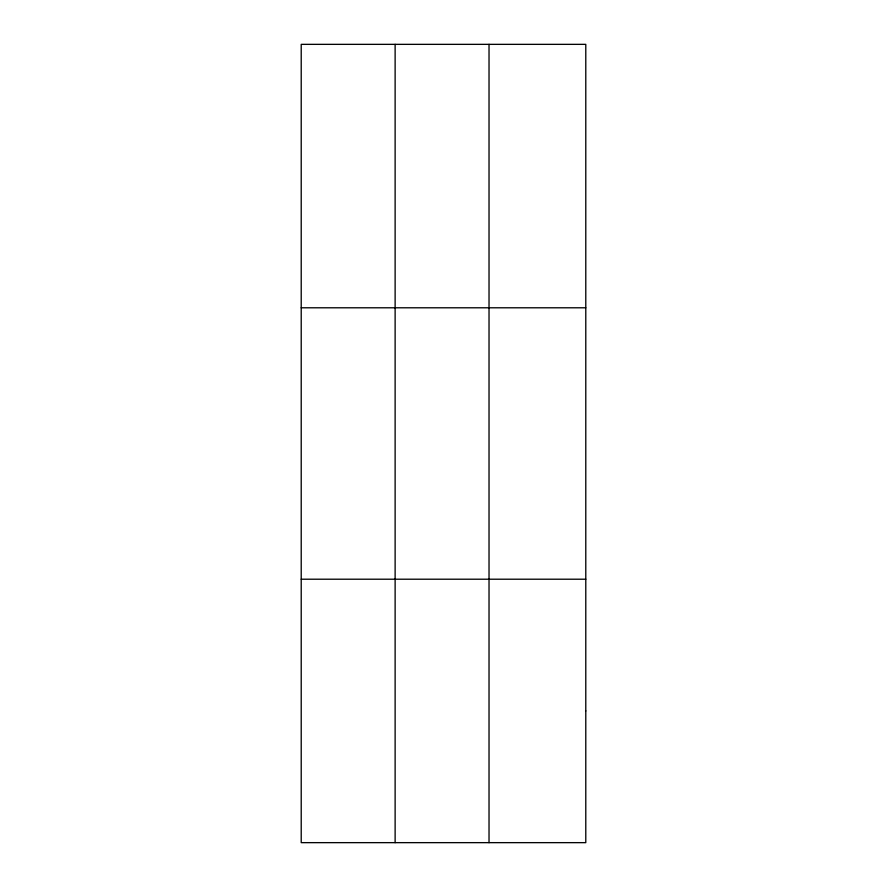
<?xml version="1.0" encoding="UTF-8"?>
<svg xmlns="http://www.w3.org/2000/svg" width="887" height="887" viewBox="0 0 887 887"><rect width="100%" height="100%" fill="white"/><g stroke="black" fill="none" stroke-linecap="round" stroke-linejoin="round"><path stroke-width="1.33" d="M395.125 44.35L395.125 842.65M489.025 44.35L489.025 842.65M301.214 307.789L585.786 307.789M301.214 579.211L585.786 579.211M585.786 710.93L585.786 842.65L301.214 842.65L301.214 44.35L585.786 44.35L585.786 710.93"/></g></svg>
